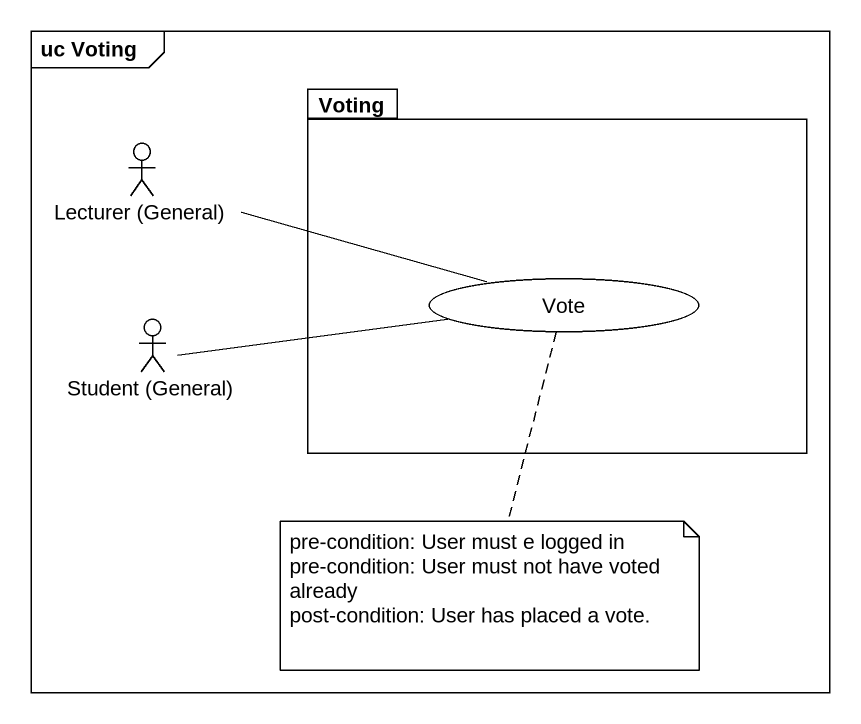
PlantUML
@startuml
mainframe uc Voting
package Voting {
  usecase Vote
}
actor "Lecturer (General)" as Lecturer_General
actor "Student (General)" as Student_General
Lecturer_General -right- Vote
Student_General -right- Vote
note bottom of Vote
  pre-condition: User must e logged in
  pre-condition: User must not have voted already
  post-condition: User has placed a vote.
end note
@enduml
